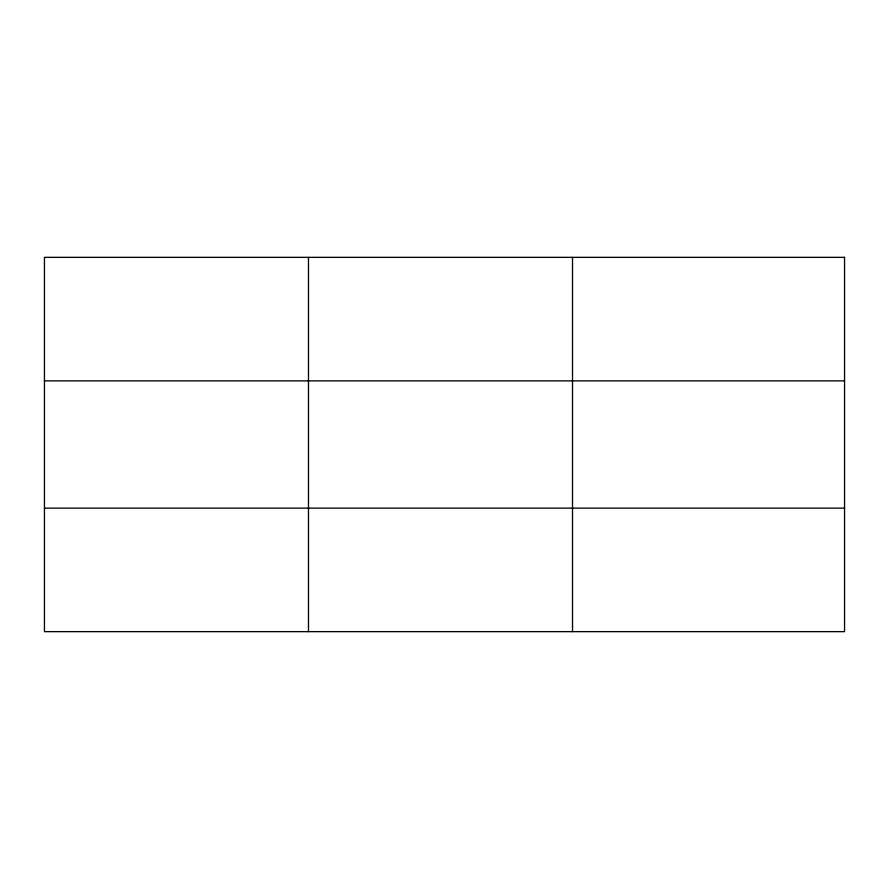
<?xml version="1.0" encoding="UTF-8"?>
<svg xmlns="http://www.w3.org/2000/svg" width="889" height="889" viewBox="0 0 889 889"><rect width="100%" height="100%" fill="white"/><g stroke="black" fill="none" stroke-linecap="round" stroke-linejoin="round"><path stroke-width="1.33" d="M308.483 631.646L308.483 257.354M572.516 631.646L572.516 257.354M44.45 380.87L844.55 380.87M44.45 508.13L844.55 508.13M844.55 257.354L844.55 631.646L44.45 631.646L44.45 257.354L844.55 257.354"/></g></svg>
